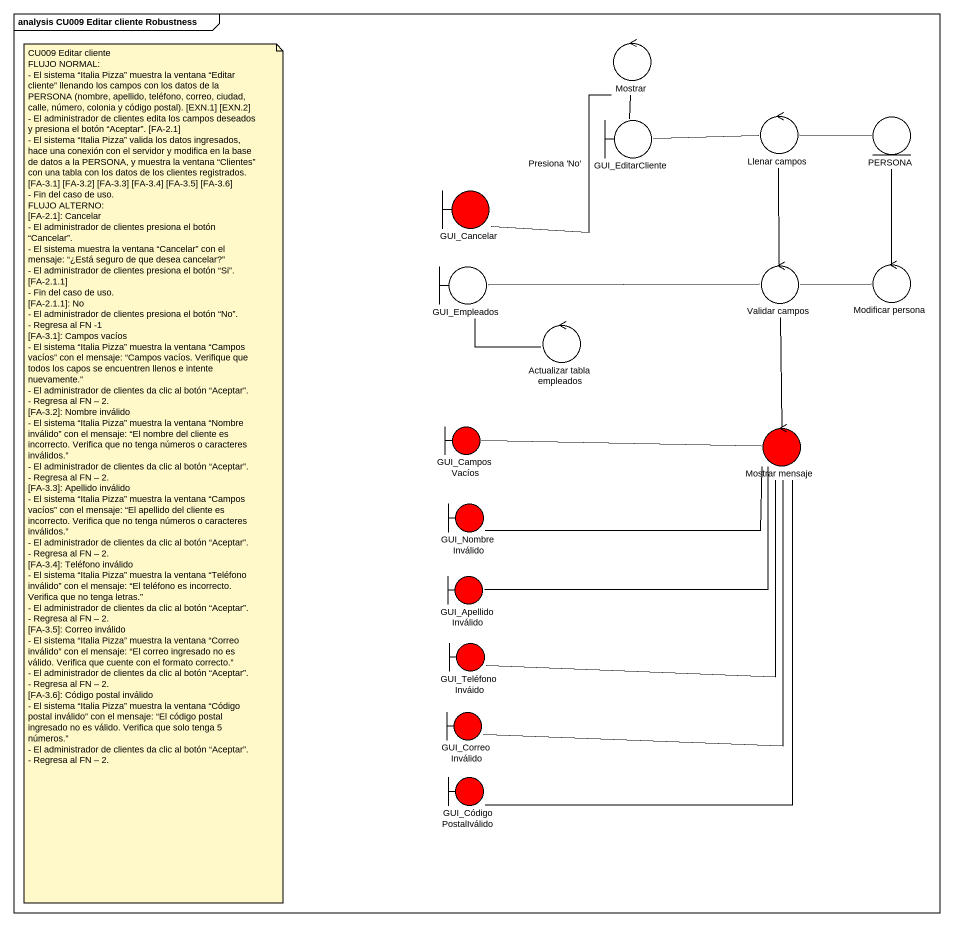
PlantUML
@startuml
mainframe analysis CU009 Editar cliente Robustness
control Mostrar
boundary GUI_EditarCliente
control "Llenar campos" as Llenar_campos
entity PERSONA
boundary GUI_Cancelar #FF0000
boundary GUI_Empleados
control "Validar campos" as Validar_campos
control "Modificar persona" as Modificar_persona
control "Actualizar tabla empleados" as Actualizar_tabla_empleados
boundary GUI_CamposVacíos #FF0000
control "Mostrar mensaje" as Mostrar_mensaje #FF0000
boundary GUI_NombreInválido #FF0000
boundary GUI_ApellidoInválido #FF0000
boundary GUI_TeléfonoInváido #FF0000
boundary GUI_CorreoInválido #FF0000
boundary GUI_CódigoPostalIválido #FF0000
Mostrar -- GUI_EditarCliente
GUI_EditarCliente -right- Llenar_campos
Llenar_campos -right- PERSONA
Llenar_campos -- Validar_campos
GUI_Cancelar -up- Mostrar : Presiona 'No'
GUI_Empleados -- Actualizar_tabla_empleados
Validar_campos -left- GUI_Empleados
Validar_campos -right- Modificar_persona
Validar_campos -- Mostrar_mensaje
Modificar_persona -up- PERSONA
Mostrar_mensaje -left- GUI_CamposVacíos
Mostrar_mensaje -left- GUI_NombreInválido
Mostrar_mensaje -left- GUI_ApellidoInválido
GUI_TeléfonoInváido -up- Mostrar_mensaje
GUI_CorreoInválido -up- Mostrar_mensaje
GUI_CódigoPostalIválido -up- Mostrar_mensaje
note as N1
  CU009 Editar cliente
  FLUJO NORMAL:
  - El sistema “Italia Pizza” muestra la ventana “Editar cliente” llenando los campos con los datos de la PERSONA (nombre, apellido, teléfono, correo, ciudad, calle, número, colonia y código postal). [EXN.1] [EXN.2]
  - El administrador de clientes edita los campos deseados y presiona el botón “Aceptar”. [FA-2.1]
  - El sistema “Italia Pizza” valida los datos ingresados, hace una conexión con el servidor y modifica en la base de datos a la PERSONA, y muestra la ventana “Clientes” con una tabla con los datos de los clientes registrados. [FA-3.1] [FA-3.2] [FA-3.3] [FA-3.4] [FA-3.5] [FA-3.6]
  - Fin del caso de uso.
  FLUJO ALTERNO:
  [FA-2.1]: Cancelar
  - El administrador de clientes presiona el botón “Cancelar”.
  - El sistema muestra la ventana “Cancelar” con el mensaje: “¿Está seguro de que desea cancelar?”
  - El administrador de clientes presiona el botón “Si”. [FA-2.1.1]
  - Fin del caso de uso.
  [FA-2.1.1]: No
  - El administrador de clientes presiona el botón “No”.
  - Regresa al FN -1
  [FA-3.1]: Campos vacíos
  - El sistema “Italia Pizza” muestra la ventana “Campos vacíos” con el mensaje: “Campos vacíos. Verifique que todos los capos se encuentren llenos e intente nuevamente.”
  - El administrador de clientes da clic al botón “Aceptar”.
  - Regresa al FN – 2.
  [FA-3.2]: Nombre inválido
  - El sistema “Italia Pizza” muestra la ventana “Nombre inválido” con el mensaje: “El nombre del cliente es incorrecto. Verifica que no tenga números o caracteres inválidos.”
  - El administrador de clientes da clic al botón “Aceptar”.
  - Regresa al FN – 2.
  [FA-3.3]: Apellido inválido
  - El sistema “Italia Pizza” muestra la ventana “Campos vacíos” con el mensaje: “El apellido del cliente es incorrecto. Verifica que no tenga números o caracteres inválidos.”
  - El administrador de clientes da clic al botón “Aceptar”.
  - Regresa al FN – 2.
  [FA-3.4]: Teléfono inválido
  - El sistema “Italia Pizza” muestra la ventana “Teléfono inválido” con el mensaje: “El teléfono es incorrecto. Verifica que no tenga letras.”
  - El administrador de clientes da clic al botón “Aceptar”.
  - Regresa al FN – 2.
  [FA-3.5]: Correo inválido
  - El sistema “Italia Pizza” muestra la ventana “Correo inválido” con el mensaje: “El correo ingresado no es válido. Verifica que cuente con el formato correcto.”
  - El administrador de clientes da clic al botón “Aceptar”.
  - Regresa al FN – 2.
  [FA-3.6]: Código postal inválido
  - El sistema “Italia Pizza” muestra la ventana “Código postal inválido” con el mensaje: “El código postal ingresado no es válido. Verifica que solo tenga 5 números.”
  - El administrador de clientes da clic al botón “Aceptar”.
  - Regresa al FN – 2.
end note
@enduml
